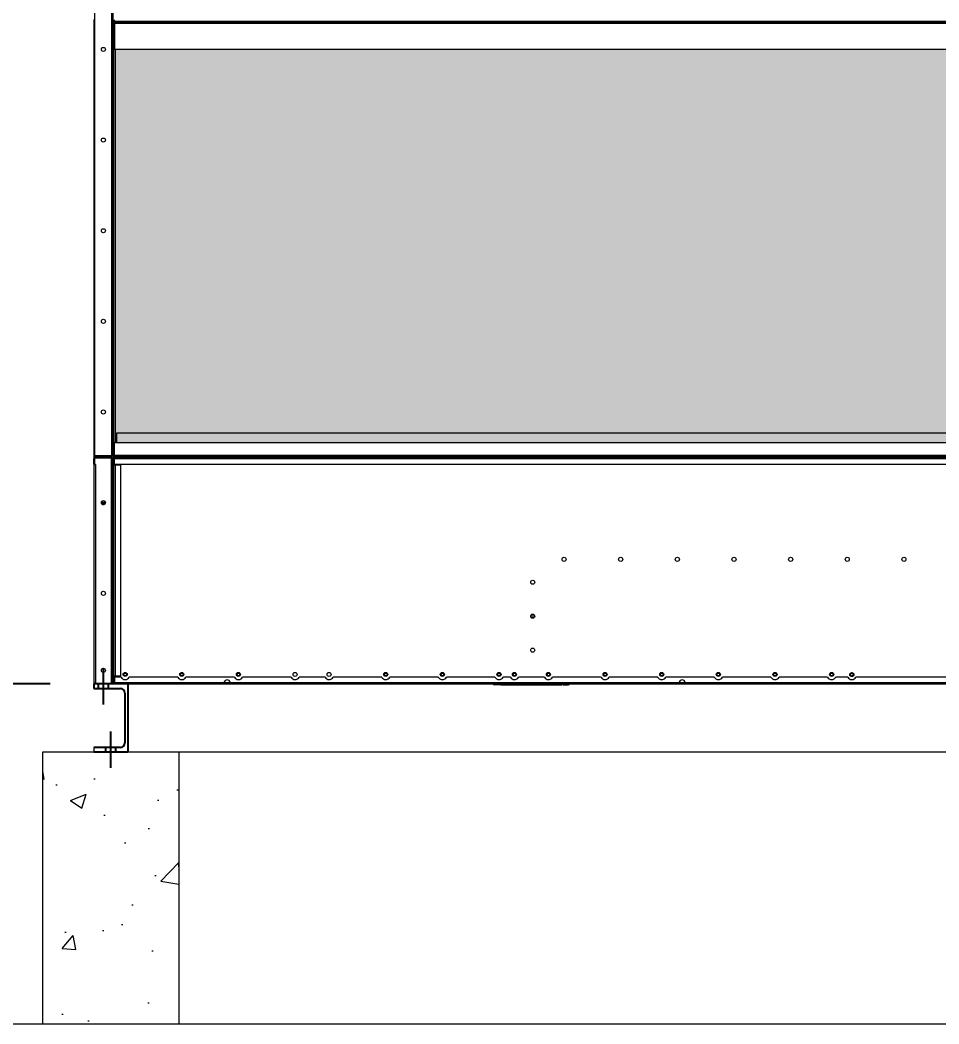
# Model space of a CAD drawing. Header units: millimetres. Extents: x 17202 to 48168, y 11732 to 33629.
# Drawn here: x 19848 to 21875, y 18407 to 20622 of the extents above; entities that cross this region are included whole.
import ezdxf

# ---------------------------------------------------------------- set-up
doc = ezdxf.new("R2010")
doc.units = ezdxf.units.MM
doc.linetypes.add('CENTERX2', pattern=[4, 2.5, -0.5, 0.5, -0.5])
doc.layers.add('냉각탑_기초', color=23, linetype='Continuous')
doc.styles.get("Standard").update_dxf_attribs({"font": 'arial.ttf'})
doc.dimstyles.new('1.40', dxfattribs={"dimscale": 20, "dimtxt": 1.5, "dimasz": 1, "dimexe": 0.5, "dimexo": 0.5, "dimgap": 0.5, "dimtad": 1, "dimdec": 0, "dimzin": 0, "dimdsep": 46, "dimtxsty": 'Standard', "dimcen": 0, "dimclrd": 2, "dimclre": 2, "dimclrt": 3, "dimadec": 0, "dimazin": 0, "dimtfac": 1, "dimtdec": 0, "dimtmove": 0, "dimatfit": 0, "dimfxl": 1, "dimtolj": 1, "dimtzin": 0, "dimlwd": -1, "dimlwe": -1, "dimarcsym": 0})

# ---------------------------------------------------------------- blocks, each defined once
blk = doc.blocks.new('*D207')
at = {"color": 2, "transparency": 16777216}
for p, q in [((19913.8, 22756.9), (19269.9, 22756.9)), ((19279.9, 22636.9), (19279.9, 19276.9)), ((19913.8, 19156.9), (19269.9, 19156.9))]:
    blk.add_line(p, q, dxfattribs=at)
for points in [[(19259.9, 22636.9), (19299.9, 22636.9), (19279.9, 22756.9)], [(19259.9, 19276.9), (19299.9, 19276.9), (19279.9, 19156.9)]]:
    blk.add_solid(points, dxfattribs=at)
at = {"layer": 'Defpoints', "color": 0, "transparency": 16777216}
for p in [(20013.8, 22756.9), (19279.9, 19156.9), (20013.8, 19156.9)]:
    blk.add_point(p, dxfattribs=at)
at = {"color": 3, "lineweight": 5, "transparency": 16777216, "insert": (19148.4, 20956.9), "char_height": 140, "attachment_point": 5, "rotation": 90}
blk.add_mtext('\\A1;3600', dxfattribs=at)
blk = doc.blocks.new('3')
at = {"lineweight": 20}
h = blk.add_hatch(dxfattribs=at)
h.set_pattern_fill('HONEY', scale=12)
h.set_pattern_definition([(0, (-389689.09, -67404.757), (57.15, 32.9955677), [38.1, -76.2]), (120, (-389689.09, -67404.757), (-57.15, 32.995568), [38.1, -76.2]), (60, (-389689.09, -67404.757), (1e-07, 65.9911357), [-76.2, 38.1])])
h.paths.add_polyline_path([(20057.8, 20557.3), (20057.8, 19689), (24171.2, 19689), (24171.2, 20557.3)])
at = {"color": 7, "lineweight": 20}
for p, q in [((20011.6, 22513.5), (20011.6, 19660.3)), ((20049.6, 22518.9), (20049.6, 19660.3)), ((20052.4, 22520.3), (20052.4, 19661.7)), ((20055.8, 20614.6), (24165, 20614.6)), ((20057.2, 20618.9), (24163.6, 20618.9)), ((20057.2, 20617.2), (24163.6, 20617.2)), ((20055.8, 20557.3), (24165, 20557.3)), ((20055.8, 20557.2), (24165, 20557.2)), ((24165, 20557), (20055.8, 20557)), ((22824.8, 19710.6), (20060.4, 19710.6)), ((22824.8, 19689), (20056, 19689)), ((20055.8, 19661.9), (24165, 19661.9)), ((24164.7, 19656.8), (20056.1, 19656.8)), ((24164.7, 19653.5), (20056.1, 19653.5)), ((20057.2, 19658.9), (24163.6, 19658.9)), ((20878.9, 19641.9), (22827.9, 19641.9)), ((20088, 19156.9), (24132.8, 19156.9))]:
    blk.add_line(p, q, dxfattribs=at)
at = {"color": 7, "lineweight": 20, "ltscale": 0.44375}
blk.add_line((20010.4, 20623.1), (20010.4, 19558.1), dxfattribs=at)
at = {"color": 7, "lineweight": 20, "ltscale": 0.000583333}
for p, q in [((20054.4, 20621.7), (20055.8, 20621.7)), ((20054.4, 20614.4), (20055.8, 20614.4)), ((20012, 19658.9), (20012, 19660.3)), ((20049.6, 19658.9), (20049.6, 19660.3)), ((20054.4, 19661.7), (20055.8, 19661.7)), ((20013.8, 19641.1), (20012.4, 19641.1))]:
    blk.add_line(p, q, dxfattribs=at)
at = {"color": 7, "lineweight": 20, "ltscale": 0.003004}
blk.add_line((20054.4, 20614.4), (20054.4, 20621.6), dxfattribs=at)
at = {"color": 7, "lineweight": 20, "ltscale": 0.000341711}
for p, q in [((20055.2, 20619.7), (20055.8, 20620.3)), ((20055.2, 20616.3), (20055.8, 20615.8)), ((20051.6, 19659.7), (20051, 19660.3)), ((20055.2, 19659.7), (20055.8, 19660.3))]:
    blk.add_line(p, q, dxfattribs=at)
at = {"color": 7, "lineweight": 20, "ltscale": 0.000967409}
for p, q in [((20055.8, 20619.6), (20055.8, 20621.9)), ((20055.8, 19659.6), (20055.8, 19661.9))]:
    blk.add_line(p, q, dxfattribs=at)
at = {"color": 7, "lineweight": 20, "ltscale": 0.012167}
for p, q in [((20054.4, 20585.2), (20054.4, 20614.4)), ((20054.4, 19661.7), (20054.4, 19690.9))]:
    blk.add_line(p, q, dxfattribs=at)
at = {"color": 7, "lineweight": 20, "ltscale": 0.000849957}
blk.add_line((20055.8, 20616.6), (20055.8, 20614.6), dxfattribs=at)
at = {"color": 7, "lineweight": 20, "ltscale": 0.023877}
blk.add_line((20055.8, 20614.6), (20055.8, 20557.3), dxfattribs=at)
at = {"color": 7, "lineweight": 20, "ltscale": 0.000805508}
blk.add_line((20056.4, 20617), (20056.4, 20619), dxfattribs=at)
at = {"color": 7, "lineweight": 20, "ltscale": 4.78227e-06}
blk.add_line((20057.2, 20617.2), (20057.2, 20617.2), dxfattribs=at)
at = {"color": 7, "lineweight": 20, "ltscale": 0.000708333}
for p, q in [((20057.8, 20618.9), (20057.8, 20617.2)), ((20084.4, 20617.2), (20084.4, 20618.9)), ((21213.9, 20617.2), (21213.9, 20618.9)), ((21217.3, 20617.2), (21217.3, 20618.9)), ((21235.5, 20617.2), (21235.5, 20618.9)), ((21238.9, 20617.2), (21238.9, 20618.9)), ((20056.1, 19654.9), (20054.4, 19654.9)), ((20056.1, 19654), (20054.4, 19654)), ((20012.4, 19158.6), (20012.4, 19156.9)), ((20049, 19158.6), (20049, 19156.9)), ((20056.1, 19159.8), (20054.4, 19159.8)), ((20056.1, 19158.9), (20054.4, 19158.9))]:
    blk.add_line(p, q, dxfattribs=at)
at = {"color": 7, "lineweight": 20, "ltscale": 0.001029}
for p, q in [((21328.2, 20618.8), (21326.4, 20617.1)), ((21392.3, 20617.2), (21394.1, 20618.9)), ((21399.9, 20617.2), (21401.6, 20618.9))]:
    blk.add_line(p, q, dxfattribs=at)
at = {"color": 7, "lineweight": 20, "ltscale": 0.001028}
for p, q in [((21329, 20618.9), (21327.3, 20617.2)), ((21336.6, 20618.9), (21334.8, 20617.2)), ((21349, 20617.2), (21350.8, 20618.9)), ((21379.9, 20618.9), (21378.1, 20617.2))]:
    blk.add_line(p, q, dxfattribs=at)
at = {"color": 7, "lineweight": 20, "ltscale": 0.372625}
blk.add_line((20054.4, 19690.9), (20054.4, 20585.2), dxfattribs=at)
at = {"color": 7, "lineweight": 20, "ltscale": 0.000583332}
blk.add_line((20054.4, 20585.2), (20055.8, 20585.2), dxfattribs=at)
at = {"color": 7, "lineweight": 20, "ltscale": 5.81038e-05}
blk.add_line((20055.8, 20557), (20055.8, 20557.3), dxfattribs=at)
at = {"color": 7, "lineweight": 20, "ltscale": 0.009}
blk.add_line((20060.4, 19710.6), (20060.4, 19689), dxfattribs=at)
at = {"color": 7, "lineweight": 20, "ltscale": 0.01129}
blk.add_line((20055.8, 19661.9), (20055.8, 19689), dxfattribs=at)
at = {"color": 7, "lineweight": 20, "ltscale": 0.000500046}
blk.add_line((20011.6, 19660.3), (20010.4, 19660.3), dxfattribs=at)
at = {"color": 7, "lineweight": 20, "ltscale": 0.004833}
for p, q in [((20010.4, 19641.9), (20010.4, 19653.5)), ((20056.1, 19641.9), (20056.1, 19653.5)), ((20069.4, 19639.9), (20057.8, 19639.9)), ((20056.1, 19171.9), (20056.1, 19160.3)), ((20069.4, 19173.9), (20057.8, 19173.9)), ((20905.9, 19154.9), (20894.3, 19154.9)), ((21045.9, 19154.9), (21057.5, 19154.9))]:
    blk.add_line(p, q, dxfattribs=at)
at = {"color": 7, "lineweight": 20, "ltscale": 0.015833}
blk.add_line((20049.6, 19660.3), (20011.6, 19660.3), dxfattribs=at)
at = {"color": 7, "lineweight": 20, "ltscale": 0.015667}
blk.add_line((20012, 19658.9), (20049.6, 19658.9), dxfattribs=at)
at = {"color": 7, "lineweight": 20, "ltscale": 0.000958937}
blk.add_line((20012.4, 19656.5), (20012.4, 19658.9), dxfattribs=at)
at = {"color": 7, "lineweight": 20, "ltscale": 0.005875}
for p, q in [((20012.4, 19641.1), (20012.4, 19655.2)), ((20054.4, 19654), (20054.4, 19639.9)), ((20054.4, 19173.9), (20054.4, 19159.8))]:
    blk.add_line(p, q, dxfattribs=at)
at = {"color": 7, "lineweight": 20, "ltscale": 0.01525}
for p, q in [((20049, 19655.2), (20012.4, 19655.2)), ((20049, 19156.9), (20012.4, 19156.9))]:
    blk.add_line(p, q, dxfattribs=at)
at = {"color": 7, "lineweight": 20, "ltscale": 0.014667}
for p, q in [((20013.8, 19656.8), (20049, 19656.8)), ((20013.8, 19158.6), (20049, 19158.6))]:
    blk.add_line(p, q, dxfattribs=at)
at = {"color": 7, "lineweight": 20, "ltscale": 0.000834157}
blk.add_line((20015.8, 19656.8), (20015.8, 19658.9), dxfattribs=at)
at = {"color": 7, "lineweight": 20, "ltscale": 0.000708334}
blk.add_line((20049, 19655.2), (20049, 19656.8), dxfattribs=at)
at = {"color": 7, "lineweight": 20, "ltscale": 0.001131}
for p, q in [((20051.7, 19655.2), (20049, 19655.2)), ((20051.7, 19158.6), (20049, 19158.6))]:
    blk.add_line(p, q, dxfattribs=at)
at = {"color": 7, "lineweight": 20, "ltscale": 0.206917}
blk.add_line((20049, 19158.6), (20049, 19655.2), dxfattribs=at)
at = {"color": 7, "lineweight": 20, "ltscale": 0.000912135}
blk.add_line((20051.8, 19660.3), (20049.6, 19660.3), dxfattribs=at)
at = {"color": 7, "lineweight": 20, "ltscale": 0.000414935}
for p, q in [((20050.7, 19655.2), (20051.4, 19655.9)), ((20053.4, 19309.8), (20052.7, 19310.6)), ((20050.7, 19158.6), (20051.4, 19157.8))]:
    blk.add_line(p, q, dxfattribs=at)
at = {"color": 7, "lineweight": 20, "ltscale": 0.00126}
blk.add_line((20051, 19656.2), (20051, 19659.2), dxfattribs=at)
at = {"color": 7, "lineweight": 20, "ltscale": 1.84442e-05}
blk.add_line((20052.4, 19661.6), (20052.4, 19661.7), dxfattribs=at)
at = {"color": 7, "lineweight": 20, "ltscale": 1.85381e-05}
blk.add_line((20052.4, 19661.6), (20052.4, 19661.7), dxfattribs=at)
at = {"color": 7, "lineweight": 20, "ltscale": 2.99318e-05}
blk.add_line((20052.4, 19661.6), (20052.4, 19661.7), dxfattribs=at)
blk.add_line((20052.4, 19661.6), (20052.4, 19661.7), dxfattribs=at)
at = {"color": 7, "lineweight": 20, "ltscale": 1.47704e-05}
blk.add_line((20052.4, 19661.6), (20052.4, 19661.7), dxfattribs=at)
at = {"color": 7, "lineweight": 20, "ltscale": 2.54818e-05}
blk.add_line((20052.4, 19653.5), (20052.4, 19653.5), dxfattribs=at)
at = {"color": 7, "lineweight": 20, "ltscale": 0.2055}
blk.add_line((20052.4, 19160.3), (20052.4, 19653.5), dxfattribs=at)
at = {"color": 7, "lineweight": 20, "ltscale": 0.002815}
blk.add_line((20054.4, 19654.9), (20054.4, 19661.6), dxfattribs=at)
at = {"color": 7, "lineweight": 20, "ltscale": 0.000375}
for p, q in [((20054.4, 19654), (20054.4, 19654.9)), ((20054.4, 19159.8), (20054.4, 19158.9))]:
    blk.add_line(p, q, dxfattribs=at)
at = {"color": 7, "lineweight": 20, "ltscale": 0.001417}
for p, q in [((20056.1, 19656.8), (20056.1, 19653.5)), ((20057.8, 19639.9), (20054.4, 19639.9)), ((20013.8, 19158.6), (20010.4, 19158.6)), ((20057.8, 19173.9), (20054.4, 19173.9)), ((20056.1, 19156.9), (20056.1, 19160.3))]:
    blk.add_line(p, q, dxfattribs=at)
at = {"color": 7, "lineweight": 20, "ltscale": 0.000881921}
blk.add_line((20056.4, 19656.8), (20056.4, 19659), dxfattribs=at)
at = {"color": 7, "lineweight": 20, "ltscale": 0.000833333}
for p, q in [((20057.8, 19658.9), (20057.8, 19656.8)), ((20084.4, 19656.8), (20084.4, 19658.9)), ((20012.4, 19641.9), (20010.4, 19641.9)), ((20012.4, 19641.1), (20010.4, 19641.1)), ((20010.4, 19641.1), (20012.4, 19641.1)), ((20056.4, 19639.9), (20054.4, 19639.9)), ((20056.4, 19639.9), (20056.4, 19641.9)), ((20057.8, 19641.9), (20057.8, 19639.9)), ((20054.4, 19303.7), (20052.4, 19303.7)), ((20054.4, 19301.9), (20052.4, 19301.9)), ((20057.8, 19173.9), (20057.8, 19171.9)), ((20297.6, 19158.9), (20297.6, 19156.9)), ((20311.1, 19158.9), (20311.1, 19156.9)), ((21301.6, 19158.9), (21301.6, 19156.9)), ((21315.1, 19158.9), (21315.1, 19156.9)), ((20905.9, 19154.9), (20905.9, 19156.9)), ((21045.9, 19154.9), (21045.9, 19156.9))]:
    blk.add_line(p, q, dxfattribs=at)
at = {"color": 7, "lineweight": 20, "ltscale": 0.00083243}
for p, q in [((20253.1, 19656.8), (20253.1, 19658.8)), ((20253.3, 19656.8), (20253.3, 19658.8)), ((20258.5, 19656.8), (20258.5, 19658.8))]:
    blk.add_line(p, q, dxfattribs=at)
at = {"color": 7, "lineweight": 20, "ltscale": 0.00121}
for p, q in [((20317.3, 19658.8), (20315.2, 19656.8)), ((20318.5, 19658.9), (20316.4, 19656.8)), ((20326.1, 19658.9), (20324, 19656.8)), ((20338.2, 19656.8), (20340.3, 19658.9)), ((20369.4, 19658.9), (20367.3, 19656.8)), ((20381.5, 19656.8), (20383.6, 19658.9)), ((20389, 19656.8), (20391.1, 19658.9))]:
    blk.add_line(p, q, dxfattribs=at)
at = {"color": 7, "lineweight": 20, "ltscale": 0.000832431}
for p, q in [((21500.7, 19656.8), (21500.7, 19658.8)), ((21503.5, 19656.8), (21503.5, 19658.8))]:
    blk.add_line(p, q, dxfattribs=at)
at = {"color": 7, "lineweight": 20, "ltscale": 0.000833334}
for p, q in [((21540.7, 19658.8), (21540.7, 19656.8)), ((20056.4, 19171.9), (20056.4, 19173.9))]:
    blk.add_line(p, q, dxfattribs=at)
at = {"color": 7, "lineweight": 20, "ltscale": 0.201042}
for p, q in [((20010.4, 19641.1), (20010.4, 19158.6)), ((20013.8, 19641.1), (20013.8, 19158.6))]:
    blk.add_line(p, q, dxfattribs=at)
at = {"color": 7, "lineweight": 20, "ltscale": 0.194167}
for p, q in [((20054.4, 19173.9), (20054.4, 19639.9)), ((20057.8, 19173.9), (20057.8, 19639.9)), ((20069.4, 19639.9), (20069.4, 19173.9))]:
    blk.add_line(p, q, dxfattribs=at)
at = {"color": 7, "lineweight": 20, "ltscale": 0.307}
blk.add_line((20056.1, 19641.9), (20878.9, 19641.9), dxfattribs=at)
at = {"color": 7, "lineweight": 20, "ltscale": 0.003614}
blk.add_line((20027, 19558.1), (20035.7, 19558.1), dxfattribs=at)
at = {"color": 7, "lineweight": 20, "ltscale": 0.003735}
blk.add_line((20035.9, 19556.5), (20026.9, 19556.5), dxfattribs=at)
at = {"color": 7, "lineweight": 20, "ltscale": 0.003172}
blk.add_line((20035.2, 19554.5), (20027.6, 19554.5), dxfattribs=at)
at = {"color": 7, "lineweight": 20, "ltscale": 0.001718}
blk.add_line((20029.3, 19552.9), (20033.4, 19552.9), dxfattribs=at)
at = {"color": 7, "lineweight": 20, "ltscale": 0.053167}
blk.add_line((20052.4, 19371.7), (20052.4, 19499.3), dxfattribs=at)
at = {"color": 7, "lineweight": 20, "ltscale": 0.000833118}
blk.add_line((20052.4, 19499.3), (20054.4, 19499.3), dxfattribs=at)
at = {"color": 7, "lineweight": 20, "ltscale": 0.000833254}
blk.add_line((20054.4, 19371.7), (20052.4, 19371.7), dxfattribs=at)
at = {"color": 7, "lineweight": 20, "ltscale": 0.000547189}
blk.add_line((20053.7, 19310.6), (20052.4, 19310.6), dxfattribs=at)
at = {"color": 7, "lineweight": 20, "ltscale": 0.000834193}
blk.add_line((20052.4, 19306.9), (20054.4, 19306.9), dxfattribs=at)
at = {"color": 7, "lineweight": 20, "ltscale": 0.000832799}
blk.add_line((20052.4, 19301.9), (20054.4, 19301.9), dxfattribs=at)
at = {"color": 7, "lineweight": 20, "ltscale": 0.003726}
blk.add_line((20974.4, 19306.9), (20983.4, 19306.9), dxfattribs=at)
at = {"color": 7, "lineweight": 20, "ltscale": 0.002875}
blk.add_line((20975.4, 19303.5), (20982.3, 19303.5), dxfattribs=at)
at = {"color": 1, "linetype": 'CENTERX2', "ltscale": 50}
for p, q in [((20031.4, 19111.9), (20031.4, 19191.9)), ((20047.9, 18971.9), (20047.9, 19051.9))]:
    blk.add_line(p, q, dxfattribs=at)
at = {"color": 7, "lineweight": 20, "ltscale": 0.000834328}
blk.add_line((20052.4, 19161.9), (20054.4, 19161.9), dxfattribs=at)
at = {"color": 7, "lineweight": 20, "ltscale": 2.38284e-05}
blk.add_line((20052.4, 19160.2), (20052.4, 19160.3), dxfattribs=at)
at = {"color": 7, "lineweight": 20, "ltscale": 0.000837638}
blk.add_line((20054.4, 19160.1), (20052.4, 19160.1), dxfattribs=at)
at = {"color": 7, "lineweight": 20, "ltscale": 0.000128159}
blk.add_line((20054.7, 19173.9), (20054.4, 19173.9), dxfattribs=at)
at = {"color": 7, "lineweight": 20, "ltscale": 0.005987}
blk.add_line((20070.5, 19171.9), (20056.1, 19171.9), dxfattribs=at)
at = {"color": 7, "lineweight": 20, "ltscale": 0.100609}
blk.add_line((20056.1, 19160.3), (20297.5, 19160.3), dxfattribs=at)
at = {"color": 7, "lineweight": 20, "ltscale": 0.044641}
for p, q in [((20195.5, 19171.9), (20088.3, 19171.9)), ((20320.5, 19171.9), (20213.3, 19171.9)), ((20445.5, 19171.9), (20338.3, 19171.9)), ((20645.5, 19171.9), (20538.3, 19171.9)), ((20770.5, 19171.9), (20663.3, 19171.9)), ((20895.5, 19171.9), (20788.3, 19171.9)), ((21129.5, 19171.9), (21022.3, 19171.9)), ((21254.5, 19171.9), (21147.3, 19171.9)), ((21379.5, 19171.9), (21272.3, 19171.9)), ((21504.5, 19171.9), (21397.3, 19171.9)), ((21629.5, 19171.9), (21522.3, 19171.9))]:
    blk.add_line(p, q, dxfattribs=at)
at = {"color": 7, "lineweight": 20, "ltscale": 0.005698}
for p, q in [((20297.5, 19160.3), (20311.2, 19160.3)), ((21301.5, 19160.3), (21315.2, 19160.3))]:
    blk.add_line(p, q, dxfattribs=at)
at = {"color": 7, "lineweight": 20, "ltscale": 0.005614}
for p, q in [((20297.6, 19158.9), (20311.1, 19158.9)), ((21301.6, 19158.9), (21315.1, 19158.9)), ((20297.6, 19156.9), (20311.1, 19156.9)), ((21301.6, 19156.9), (21315.1, 19156.9))]:
    blk.add_line(p, q, dxfattribs=at)
at = {"color": 7, "lineweight": 20, "ltscale": 0.412635}
blk.add_line((20311.2, 19160.3), (21301.5, 19160.3), dxfattribs=at)
at = {"color": 7, "lineweight": 20, "ltscale": 0.023808}
for p, q in [((20520.5, 19171.9), (20463.3, 19171.9)), ((21004.5, 19171.9), (20947.3, 19171.9))]:
    blk.add_line(p, q, dxfattribs=at)
at = {"color": 7, "lineweight": 20, "ltscale": 0.006725}
blk.add_line((20929.5, 19171.9), (20913.3, 19171.9), dxfattribs=at)
at = {"color": 7, "lineweight": 20, "ltscale": 0.171731}
blk.add_line((21315.2, 19160.3), (21893.4, 19160.3), dxfattribs=at)
at = {"color": 7, "lineweight": 20, "ltscale": 0.0111}
blk.add_line((21674, 19171.9), (21647.3, 19171.9), dxfattribs=at)
at = {"color": 7, "lineweight": 20, "ltscale": 1.93507e-05}
blk.add_line((21682.9, 19166.4), (21682.9, 19166.4), dxfattribs=at)
at = {"color": 7, "lineweight": 20, "ltscale": 0.007604}
for p, q in [((21710.1, 19171.9), (21691.8, 19171.9)), ((21929, 19171.9), (21710.1, 19171.9))]:
    blk.add_line(p, q, dxfattribs=at)
at = {"lineweight": 20}
blk.add_line((20083.4, 19156.9), (20010.4, 19156.9), dxfattribs=at)
at = {"color": 7, "lineweight": 25, "ltscale": 0.008333}
blk.add_line((20010.4, 19156.9), (20010.4, 19146.9), dxfattribs=at)
at = {"color": 7, "lineweight": 25, "ltscale": 0.125}
for p, q in [((20085.4, 19156.9), (20010.4, 19156.9)), ((20010.4, 19006.9), (20085.4, 19006.9))]:
    blk.add_line(p, q, dxfattribs=at)
at = {"color": 7, "lineweight": 25, "ltscale": 0.05125}
for p, q in [((20010.4, 19146.9), (20068.9, 19146.9)), ((20068.9, 19016.9), (20010.4, 19016.9))]:
    blk.add_line(p, q, dxfattribs=at)
at = {"color": 7, "lineweight": 20, "ltscale": 0.280701}
blk.add_line((20011.8, 19156.9), (20047, 19156.9), dxfattribs=at)
for p, q in [((20020.4, 19146.9), (20020.4, 19156.9)), ((20042.4, 19146.9), (20042.4, 19156.9)), ((20036.9, 19006.9), (20036.9, 19016.9)), ((20058.9, 19006.9), (20058.9, 19016.9))]:
    blk.add_line(p, q)
at = {"color": 7, "lineweight": 20, "ltscale": 0.002932}
blk.add_line((20049, 19156.9), (20056.1, 19156.9), dxfattribs=at)
at = {"color": 7, "lineweight": 20, "ltscale": 0.100651}
blk.add_line((20056.1, 19156.9), (20297.6, 19156.9), dxfattribs=at)
at = {"color": 7, "lineweight": 20, "ltscale": 0.004083}
blk.add_line((20078.2, 19156.9), (20088, 19156.9), dxfattribs=at)
at = {"color": 7, "lineweight": 25, "ltscale": 0.091667}
blk.add_line((20078.9, 19136.9), (20078.9, 19026.9), dxfattribs=at)
at = {"ltscale": 25}
blk.add_line((20085.4, 19156.9), (20085.4, 19006.9), dxfattribs=at)
at = {"color": 7, "lineweight": 20, "ltscale": 0.412719}
blk.add_line((20311.1, 19156.9), (21301.6, 19156.9), dxfattribs=at)
at = {"color": 7, "lineweight": 20, "ltscale": 0.000833651}
for p, q in [((20907.9, 19154.9), (20907.9, 19156.9)), ((21043.9, 19154.9), (21043.9, 19156.9))]:
    blk.add_line(p, q, dxfattribs=at)
at = {"color": 7, "lineweight": 20, "ltscale": 0.056667}
blk.add_line((20907.9, 19154.9), (21043.9, 19154.9), dxfattribs=at)
at = {"color": 7, "lineweight": 20, "ltscale": 0.17433}
blk.add_line((21315.1, 19156.9), (21733.5, 19156.9), dxfattribs=at)
at = {"color": 7, "lineweight": 20, "ltscale": 0.008888}
blk.add_line((21769, 19156.9), (21790.3, 19156.9), dxfattribs=at)
at = {"color": 7, "lineweight": 20, "ltscale": 0.006961}
blk.add_line((21846.2, 19156.9), (21862.9, 19156.9), dxfattribs=at)
at = {"color": 7, "lineweight": 15, "ltscale": 0.0625}
blk.add_line((20010.4, 19016.9), (20010.4, 19006.9), dxfattribs=at)
at = {"lineweight": 5}
blk.add_line((20085.4, 19006.9), (24135.4, 19006.9), dxfattribs=at)
at = {"color": 0, "lineweight": 20}
blk.add_lwpolyline([(20057.8, 20557.3), (24171.2, 20557.3), (24171.2, 19689), (20057.8, 19689)], close=True, dxfattribs=at)
at = {"color": 7, "lineweight": 20}
for centre, radius in [((20031.4, 20556.9), 4.5), ((20031.4, 20356.9), 4.5), ((20031.4, 20156.9), 4.5), ((20031.4, 19956.9), 4.5), ((20031.4, 19756.9), 4.5), ((20031.4, 19556.9), 4.5), ((21047.9, 19431.9), 4.5), ((21172.9, 19431.9), 4.5), ((21297.9, 19431.9), 4.5), ((21422.9, 19431.9), 4.5), ((21547.9, 19431.9), 4.5), ((21672.9, 19431.9), 4.5), ((21797.9, 19431.9), 4.5), ((20978.9, 19381.4), 4.5), ((20031.4, 19356.9), 4.5), ((20978.9, 19306.4), 4.5), ((20978.9, 19231.4), 4.5), ((20031.4, 19186.9), 4.5), ((20079.4, 19177.9), 4.5), ((20079.4, 19177.9), 3), ((20204.4, 19177.9), 4.5), ((20204.4, 19177.9), 3), ((20329.4, 19177.9), 4.5), ((20329.4, 19177.9), 3), ((20454.4, 19177.9), 4.5), ((20529.4, 19177.9), 4.5), ((20654.4, 19177.9), 4.5), ((20654.4, 19177.9), 3), ((20779.4, 19177.9), 4.5), ((20779.4, 19177.9), 3), ((20904.4, 19177.9), 4.5), ((20904.4, 19177.9), 3), ((20938.4, 19177.9), 4.5), ((20938.4, 19177.9), 3), ((21013.4, 19177.9), 4.5), ((21013.4, 19177.9), 3), ((21138.4, 19177.9), 4.5), ((21138.4, 19177.9), 3), ((21263.4, 19177.9), 4.5), ((21263.4, 19177.9), 3), ((21388.4, 19177.9), 4.5), ((21388.4, 19177.9), 3), ((21513.4, 19177.9), 4.5), ((21513.4, 19177.9), 3), ((21638.4, 19177.9), 4.5), ((21638.4, 19177.9), 3), ((21682.9, 19177.4), 4.5), ((21682.9, 19177.9), 3)]:
    blk.add_circle(centre, radius, dxfattribs=at)
for centre, radius, start, end in [((20057.2, 20621.7), 2.8, 180, 270), ((20057.2, 20614.4), 2.8, 90, 180), ((20013.8, 19653.5), 3.4, 90, 180), ((20013.2, 19661.7), 2.8, 210, 244.6228), ((20049, 19653.5), 3.4, 0, 90), ((20049.6, 19661.7), 2.8, 270, 0), ((20057.2, 19661.7), 2.8, 180, 270), ((20011.6, 19559.3), 1.2, 180, 180.7349), ((20011.6, 19551.7), 1.2, 179.2651, 180), ((20051, 19312.3), 3.4, 294.3157, 359.0524), ((21682.9, 19176.9), 4.5, 3.185, 176.8155), ((20013.8, 19160.3), 3.4, 210, 245.6841), ((20049, 19160.3), 3.4, 270, 0), ((20057.8, 19160.3), 3.4, 204.3161, 239.9997), ((20079.4, 19176.4), 10, 206.7437, 333.2563), ((20204.4, 19176.4), 10, 206.7437, 333.2563), ((20314, 19157.9), 16.6, 171.9124, 179.4428), ((20304.4, 19158.8), 7, 12.3734, 167.6266), ((20294.8, 19157.9), 16.6, 0.5572, 8.0877), ((20329.4, 19176.4), 10, 206.7437, 333.2563), ((20454.4, 19176.4), 10, 206.7437, 333.2563), ((20529.4, 19176.4), 10, 206.7437, 333.2563), ((20654.4, 19176.4), 10, 206.7437, 333.2563), ((20779.4, 19176.4), 10, 206.7437, 333.2563), ((20904.4, 19176.4), 10, 206.7437, 333.2563), ((20938.4, 19176.4), 10, 206.7437, 333.2563), ((21013.4, 19176.4), 10, 206.7437, 333.2563), ((21138.4, 19176.4), 10, 206.7437, 333.2563), ((21263.4, 19176.4), 10, 206.7437, 333.2563), ((21318, 19157.9), 16.6, 171.9124, 179.4428), ((21308.4, 19158.8), 7, 12.3734, 167.6266), ((21298.8, 19157.9), 16.6, 0.5572, 8.0877), ((21388.4, 19176.4), 10, 206.7437, 333.2563), ((21513.4, 19176.4), 10, 206.7437, 333.2563), ((21638.4, 19176.4), 10, 206.7437, 333.2563), ((21682.9, 19176.4), 10, 206.7437, 333.2563), ((20894.3, 19158.3), 3.4, 204.3017, 270), ((20894.3, 19158.3), 1.4, 268.112, 270), ((21057.5, 19158.3), 3.4, 270, 335.6983), ((21057.5, 19158.3), 1.4, 270, 271.888)]:
    blk.add_arc(centre, radius, start, end, dxfattribs=at)
at = {"color": 7, "lineweight": 25}
for centre, start, end in [((20068.9, 19136.9), 0, 90), ((20068.9, 19026.9), 270, 0)]:
    blk.add_arc(centre, 10, start, end, dxfattribs=at)
at = {"color": 7, "lineweight": 20}
for points in [[(20055.8, 20619.6), (20056.1, 20619.3), (20056.3, 20619.1), (20056.6, 20618.9), (20056.9, 20618.9), (20057.2, 20618.9)], [(20055.8, 20616.6), (20056.1, 20616.8), (20056.3, 20617), (20056.6, 20617.1), (20056.9, 20617.2), (20057.2, 20617.2)], [(20051.7, 19655.2), (20052, 19654.8), (20052.2, 19654.5), (20052.3, 19654.1), (20052.4, 19653.8), (20052.4, 19653.5)], [(20051.8, 19660.3), (20052, 19660.5), (20052.2, 19660.8), (20052.3, 19661.1), (20052.4, 19661.4), (20052.4, 19661.7)], [(20055.8, 19659.6), (20056.1, 19659.3), (20056.3, 19659.1), (20056.6, 19658.9), (20056.9, 19658.9), (20057.2, 19658.9)], [(20053.7, 19310.6), (20054, 19310.9), (20054.2, 19311.2), (20054.3, 19311.5), (20054.4, 19311.9), (20054.4, 19312.2)], [(20051.7, 19158.6), (20052, 19158.9), (20052.2, 19159.2), (20052.3, 19159.6), (20052.4, 19159.9), (20052.4, 19160.3)], [(20297.6, 19158.9), (20297.6, 19158.9), (20297.5, 19158.9), (20297.5, 19158.9), (20297.4, 19159), (20297.4, 19159.1)], [(20311.3, 19159.1), (20311.3, 19159), (20311.3, 19158.9), (20311.2, 19158.9), (20311.2, 19158.9), (20311.1, 19158.9)], [(21301.6, 19158.9), (21301.6, 19158.9), (21301.5, 19158.9), (21301.5, 19158.9), (21301.4, 19159), (21301.4, 19159.1)], [(21315.3, 19159.1), (21315.3, 19159), (21315.3, 19158.9), (21315.2, 19158.9), (21315.2, 19158.9), (21315.1, 19158.9)]]:
    blk.add_open_spline(points, degree=5, dxfattribs=at)
for points, knots in [([(20052.4, 19499.3), (20052.4, 19499.2), (20052.4, 19499.1), (20052.5, 19499), (20052.8, 19498.7), (20053.2, 19498.5), (20053.6, 19498.3), (20054, 19498.2), (20054.4, 19498.1)], [0, 0, 0, 0, 0, 0, 2.033975, 2.033975, 2.033975, 5.485293, 5.485293, 5.485293, 5.485293, 5.485293, 5.485293]), ([(20297.6, 19156.9), (20297.6, 19156.9), (20297.5, 19156.9), (20297.5, 19157), (20297.4, 19157.3), (20297.4, 19157.6), (20297.4, 19157.8), (20297.4, 19157.9), (20297.4, 19158.1)], [0, 0, 0, 0, 0, 0, 3.009, 3.009, 3.009, 4.870321, 4.870321, 4.870321, 4.870321, 4.870321, 4.870321]), ([(20311.4, 19158.1), (20311.4, 19157.7), (20311.4, 19157.4), (20311.3, 19157.2), (20311.3, 19156.9), (20311.2, 19156.9), (20311.2, 19156.9), (20311.1, 19156.9), (20311.1, 19156.9)], [0, 0, 0, 0, 0, 0, 3.956241, 3.956241, 3.956241, 4.866694, 4.866694, 4.866694, 4.866694, 4.866694, 4.866694]), ([(21301.6, 19156.9), (21301.6, 19156.9), (21301.5, 19156.9), (21301.5, 19157), (21301.4, 19157.3), (21301.4, 19157.6), (21301.4, 19157.8), (21301.4, 19157.9), (21301.4, 19158.1)], [0, 0, 0, 0, 0, 0, 3.009, 3.009, 3.009, 4.870321, 4.870321, 4.870321, 4.870321, 4.870321, 4.870321]), ([(21315.4, 19158.1), (21315.4, 19157.7), (21315.4, 19157.4), (21315.3, 19157.2), (21315.3, 19156.9), (21315.2, 19156.9), (21315.2, 19156.9), (21315.1, 19156.9), (21315.1, 19156.9)], [0, 0, 0, 0, 0, 0, 3.956241, 3.956241, 3.956241, 4.866694, 4.866694, 4.866694, 4.866694, 4.866694, 4.866694])]:
    blk.add_open_spline(points, degree=5, knots=knots, dxfattribs=at)

msp = doc.modelspace()

# ---------------------------------------------------------------- hatches: boundary and pattern name
at = {"layer": '냉각탑_기초', "lineweight": 20, "ltscale": 30}
h = msp.add_hatch(dxfattribs=at)
h.set_pattern_fill('AR-CONC', color=256, scale=50, style=0)
h.set_pattern_definition([(50, (5269.36, 2465.53), (358.63, -31.376), [37.5, -412.5]), (355, (5269.36, 2465.53), (-69.3757, 376.096), [30, -330]), (100.4514, (5299.25, 2462.9), (289.2547, 344.72), [31.87, -350.571]), (46.1842, (5269.36, 2565.53), (533.6205, -82.7595), [56.25, -618.75]), (96.6356, (5313.83, 2558.63), (467.331, 487.059), [47.805, -525.856]), (351.1842, (5269.36, 2565.53), (467.331, 487.059), [45, -495]), (21, (5319.36, 2540.53), (298.4535, -201.3094), [37.5, -412.5]), (326, (5319.36, 2540.53), (121.6577, 362.575), [30, -330]), (71.4514, (5344.23, 2523.76), (420.1113, 161.265), [31.87, -350.571]), (37.5, (5269.36, 2465.53), (6.0799, 166.4469), [0, -326, 0, -335, 0, -331.25]), (7.5, (5269.36, 2465.53), (131.5348, 197.2059), [0, -191, 0, -318.5, 0, -126.25]), (327.5, (5157.86, 2465.53), (266.9112, -11.2774), [0, -125, 0, -390, 0, -517.5]), (317.5, (5107.86, 2465.53), (291.593, 50.0525), [0, -162.5, 0, -259, 0, -367.5])])
h.paths.add_polyline_path([(20197.9, 19006.9), (19897.9, 19006.9), (19897.9, 18406.9), (20197.9, 18406.9)])

# ---------------------------------------------------------------- linework, layer by layer
msp.add_line((19485.8, 18406.9), (24843.8, 18406.9), dxfattribs=at)
msp.add_lwpolyline([(19897.9, 18406.9), (19897.9, 19006.9), (20197.9, 19006.9), (20197.9, 18406.9)], dxfattribs=at)

# ---------------------------------------------------------------- block references
msp.add_blockref('3', (0, 0))

# ---------------------------------------------------------------- dimensions: what is measured, and where the dimension line sits
at = {"lineweight": 5}
dim = msp.add_linear_dim(base=(19279.9, 19156.9), p1=(20013.8, 22756.9), p2=(20013.8, 19156.9), angle=90, dimstyle='1.40', override={"dimtxt": 7, "dimasz": 6, "dimexo": 5, "dimgap": 3}, dxfattribs=at)
dim.commit()
dim.dimension.update_dxf_attribs({"geometry": '*D207', "text_midpoint": (19148.4, 20956.9)})

doc.saveas('drawing.dxf')
